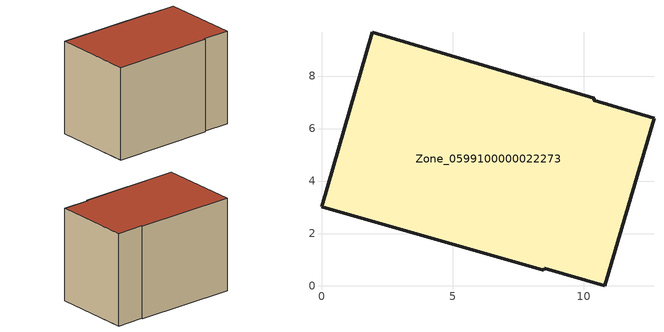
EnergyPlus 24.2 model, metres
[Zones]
Zone_0599100000022273
 floor ground (C_G): 0,3.03 1.94,9.68 10.39,7.15 10.37,7.07 12.67,6.4 10.8,0 8.49,0.68 8.47,0.6 z0.54
 wall outside (C_F): 10.37,7.07 10.39,7.15 1.94,9.68 0,3.03 8.47,0.6 8.49,0.68 10.8,0 12.67,6.4 10.37,7.07 z0.54:8.54
 roof outside (C_R): 10.8,0 12.67,6.4 10.37,7.07 10.39,7.15 1.94,9.68 0,3.03 8.47,0.6 8.49,0.68 z8.54
[BUILDING]
Pand.0599100000022273: North Axis=0; Terrain=City; Loads Convergence Tolerance Value=0.04; Temperature Convergence Tolerance Value=0.4; Solar Distribution=FullExterior; Maximum Number of Warmup Days=25; Minimum Number of Warmup Days=1
[Site:Location]
Rotterdam.The.Hague.AP_ZH_NLD Design_Conditions: Latitude=51.96; Longitude=4.45; Time Zone=1; Elevation=-4.5
[SITE:GROUNDTEMPERATURE:BUILDINGSURFACE]
18, 18, 18, 18, 18, 18, 18, 18, 18, 18, 18, 18
[MATERIAL] Thermal Absorptance=0.9; Solar Absorptance=0.7; Visible Absorptance=0.7
Name | Roughness | Thickness | Conductivity | Density | Specific Heat
G.TC.1965-1974 | MediumSmooth | 0.15 | 0.882353 | 540 | 1210
F.TC.1965-1974 | Rough | 0.3 | 0.697674 | 1920 | 840
R.TC.1965-1974 | MediumRough | 0.2 | 0.232558 | 1500 | 1000
[CONSTRUCTION]
C_G: G.TC.1965-1974
C_F: F.TC.1965-1974
C_R: R.TC.1965-1974
[ZONE]
Zone_0599100000022273: Type=1; Multiplier=1; Ceiling Height=Autocalculate; Volume=Autocalculate; Floor Area=autocalculate; Part of Total Floor Area=Yes
[ZONEINFILTRATION:DESIGNFLOWRATE]
Infil_Zone_0599100000022273: Zone or ZoneList or Space or SpaceList=Zone_0599100000022273; Schedule=AlwaysOn; Design Flow Rate Calculation Method=Flow/Area; Flow Rate per Floor Area=0.003; Constant Term Coefficient=1; Temperature Term Coefficient=0; Velocity Term Coefficient=0; Velocity Squared Term Coefficient=0
[HVACTEMPLATE:ZONE:IDEALLOADSAIRSYSTEM]
Zone_0599100000022273: Maximum Heating Supply Air Temperature=50; Minimum Cooling Supply Air Temperature=13; Maximum Heating Supply Air Humidity Ratio=0.0156; Minimum Cooling Supply Air Humidity Ratio=0.0077; Heating Limit=NoLimit; Cooling Limit=NoLimit; Dehumidification Control Type=ConstantSensibleHeatRatio; Cooling Sensible Heat Ratio=0.7; Dehumidification Setpoint=60; Humidification Control Type=None; Humidification Setpoint=30; Outdoor Air Method=None; Outdoor Air Flow Rate per Person=0.00944; Outdoor Air Flow Rate per Zone Floor Area=0; Outdoor Air Flow Rate per Zone=0; Demand Controlled Ventilation Type=None; Outdoor Air Economizer Type=NoEconomizer; Heat Recovery Type=None; Sensible Heat Recovery Effectiveness=0.7; Latent Heat Recovery Effectiveness=0.65
[ZONECONTROL:THERMOSTAT]
ThermostatControl_Zone_0599100000022273: Zone or ZoneList=Zone_0599100000022273; Control Type Schedule=DualSetpointControlType; Control 1=Thermostat_Zone_0599100000022273; Temperature Difference Between Cutout And Setpoint=0
[THERMOSTATSETPOINT:DUALSETPOINT]
Thermostat_Zone_0599100000022273: Heating Setpoint Temperature Schedule=HeatingSetpoint_Zone_0599100000022273; Cooling Setpoint Temperature Schedule=CoolingSetpoint_Zone_0599100000022273
[SCHEDULE:COMPACT]
HeatingSetpoint_Zone_0599100000022273: Through: 12/31, For: AllDays, Until: 24:00, 21
CoolingSetpoint_Zone_0599100000022273: Through: 12/31, For: AllDays, Until: 24:00, 24
DualSetpointControlType: Through: 12/31, For: AllDays, Until: 24:00, 4
AlwaysOn: Through: 12/31, For: AllDays, Until: 24:00, 1
